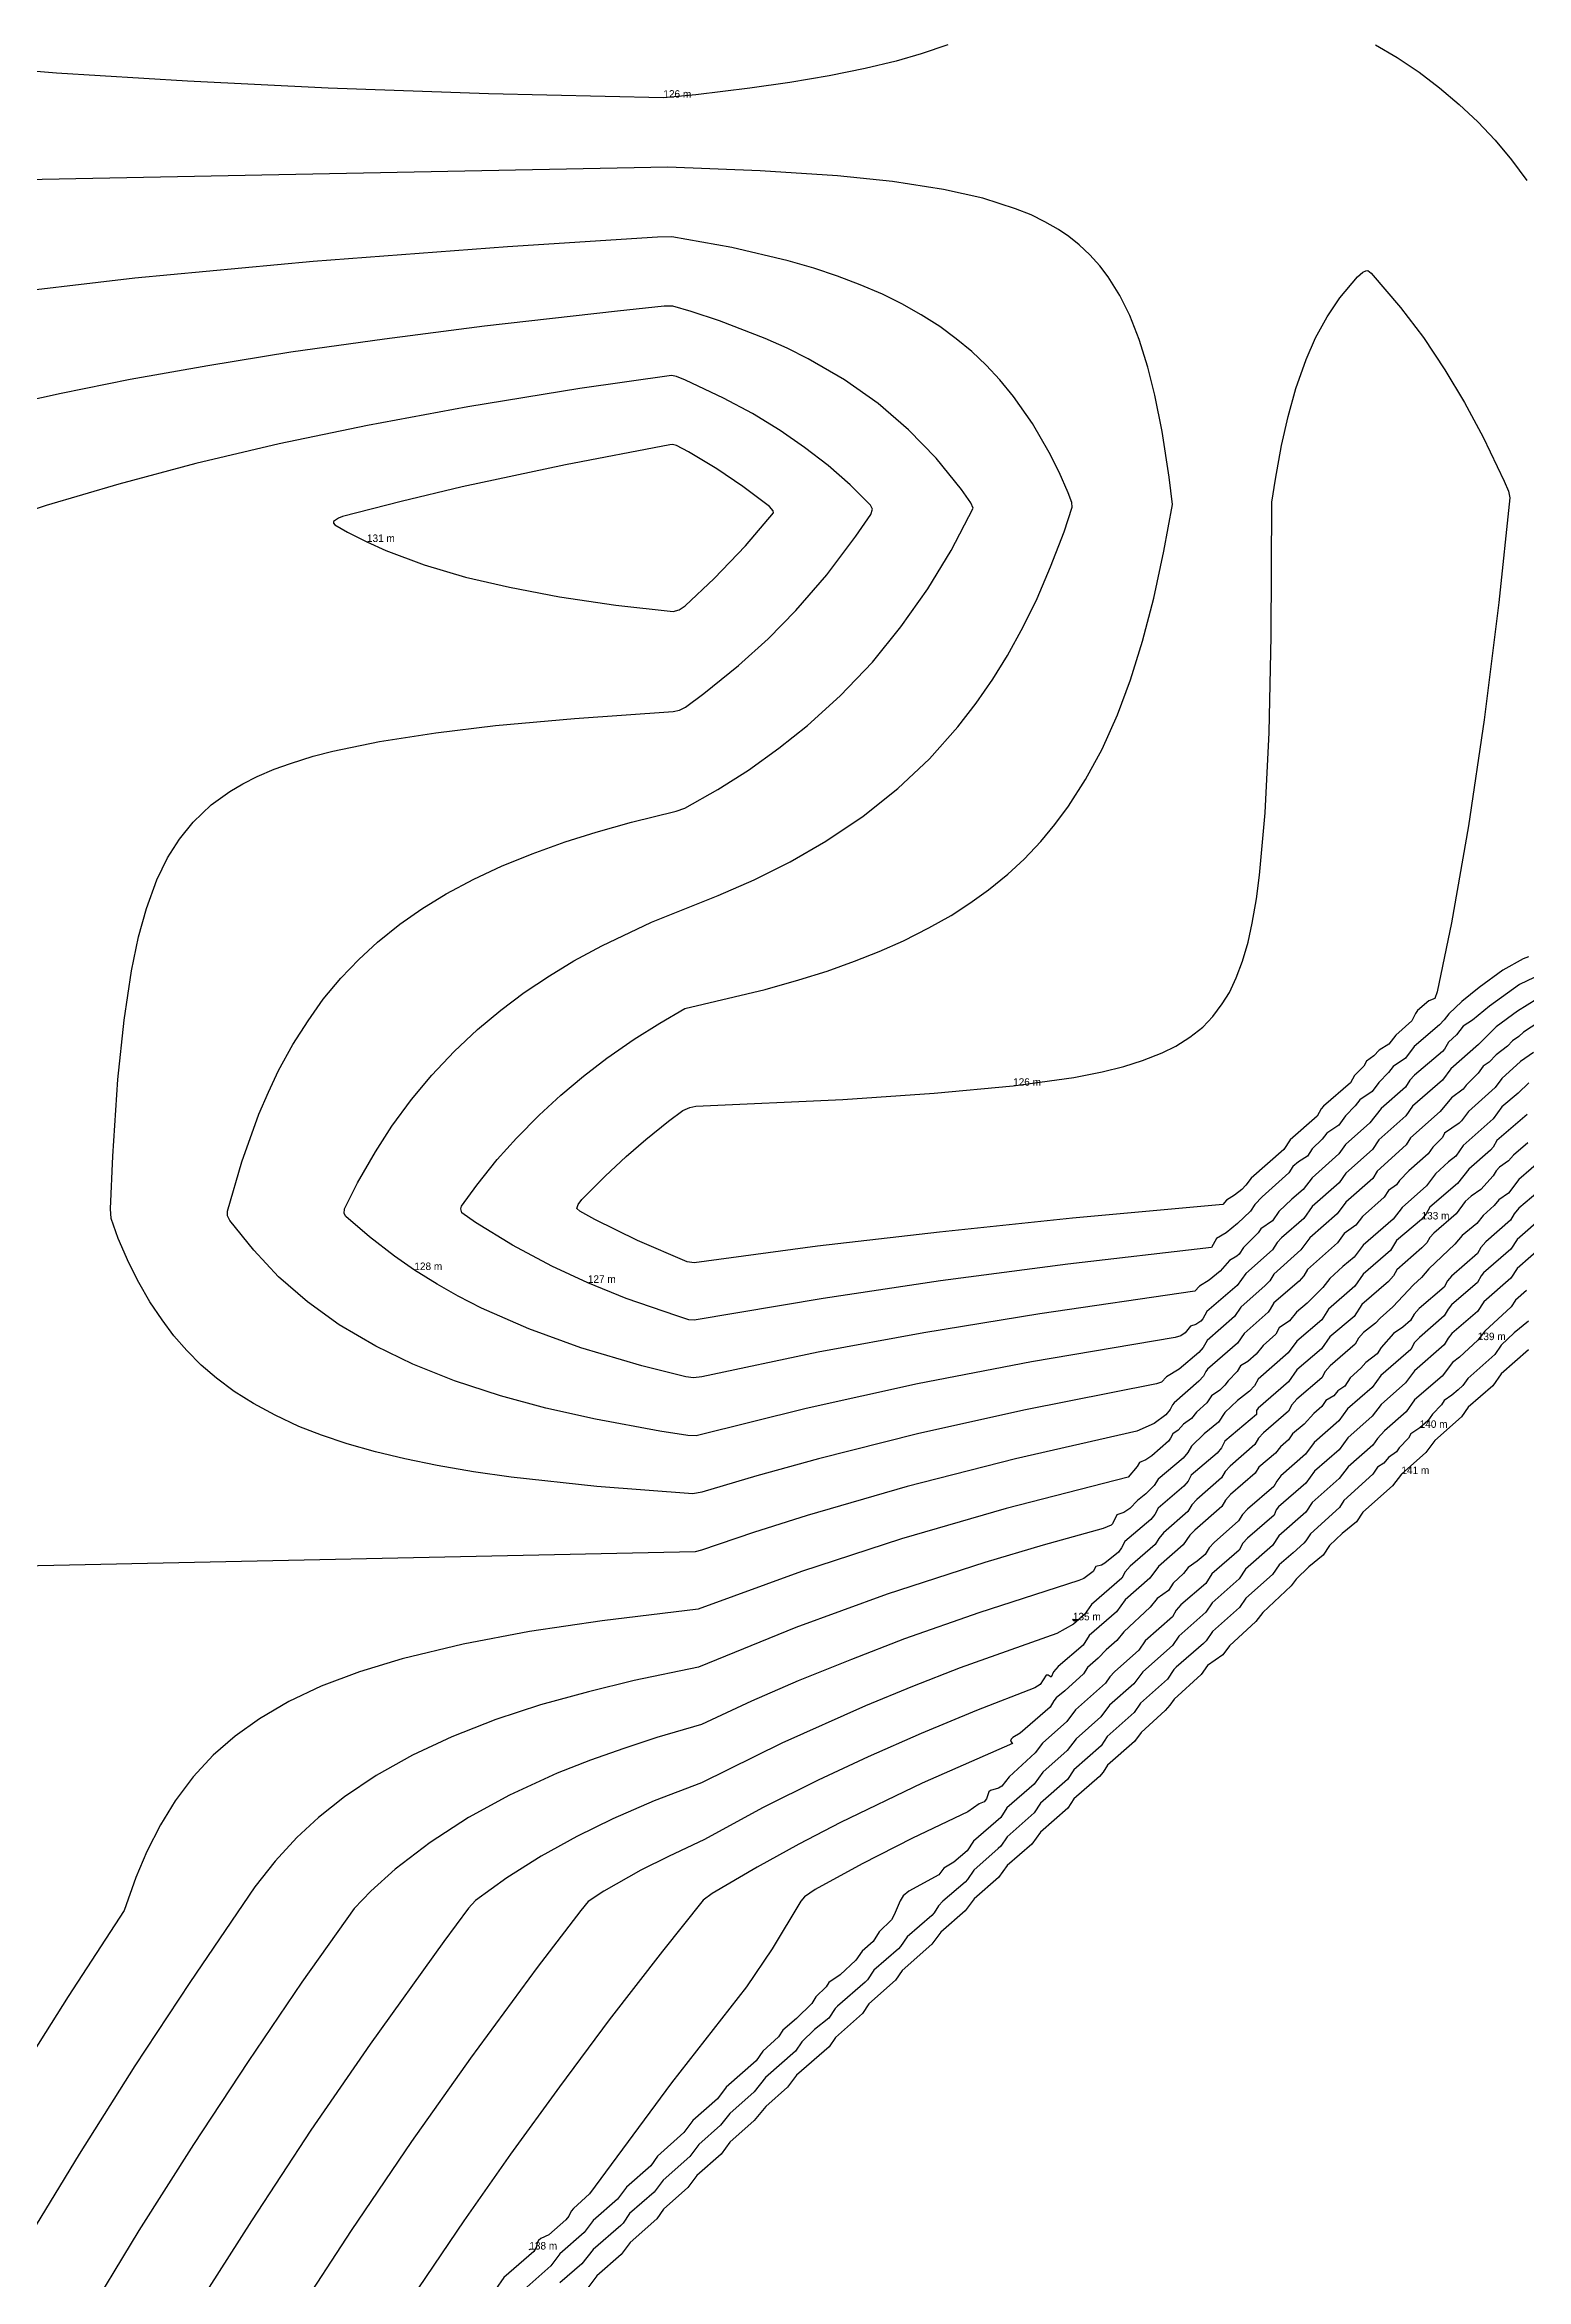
# Model space of a CAD drawing. Header units: metres. Extents: x 271913 to 272184, y 6677992 to 6678225.
# Drawn here: x 271972.6 to 272043.3, y 6678118.6 to 6678225 of the extents above; entities that cross this region are included whole.
import ezdxf

# ---------------------------------------------------------------- set-up
doc = ezdxf.new("R2010")
doc.units = ezdxf.units.M
doc.header["$MEASUREMENT"] = 0
for name, color, linetype in [('Contour_Line_Intermediate', 7, 'Continuous'), ('Contour_Line_Major', 7, 'Continuous'), ('FeatureAttribs', 7, 'Continuous')]:
    doc.layers.add(name, color=color, linetype=linetype)

# ---------------------------------------------------------------- blocks, each defined once
blk = doc.blocks.new('FEATURE')

msp = doc.modelspace()

# ---------------------------------------------------------------- linework, layer by layer
at = {"layer": 'Contour_Line_Intermediate', "color": 36, "true_color": 0x804000}
for points in [[(272036.08, 6678225.02, 127), (272037.12, 6678224.41, 127), (272038.16, 6678223.71, 127), (272039.14, 6678222.97, 127), (272040.08, 6678222.18, 127), (272040.96, 6678221.35, 127), (272041.79, 6678220.47, 127), (272042.56, 6678219.54, 127), (272043.29, 6678218.56, 127)], [(272043.38, 6678181.57, 127), (272043.12, 6678181.47, 127), (272042.15, 6678180.93, 127), (272041.02, 6678180.11, 127), (272040.2, 6678179.44, 127), (272039.58, 6678178.85, 127), (272039.36, 6678178.56, 127), (272039.13, 6678178.32, 127), (272037.93, 6678177.29, 127), (272037.52, 6678176.73, 127), (272036.93, 6678176.34, 127), (272036.71, 6678176.05, 127), (272036.24, 6678175.58, 127), (272035.92, 6678175.14, 127), (272035.33, 6678174.75, 127), (272035.12, 6678174.46, 127), (272034.66, 6678173.99, 127), (272034.34, 6678173.55, 127), (272033.76, 6678173.16, 127), (272033.54, 6678172.87, 127), (272033.06, 6678172.41, 127), (272032.84, 6678172.07, 127), (272032.41, 6678171.8, 127), (272032.14, 6678171.57, 127), (272031.95, 6678171.27, 127), (272030.68, 6678170.12, 127), (272030.34, 6678169.76, 127), (272030.12, 6678169.44, 127), (272029.51, 6678168.86, 127), (272028.97, 6678168.41, 127), (272028.51, 6678168.15, 127), (272028.27, 6678167.72, 127), (272021.42, 6678166.92, 127), (272015.35, 6678166.12, 127), (272009.75, 6678165.28, 127), (272003.6, 6678164.25, 127), (272003.35, 6678164.27, 127), (272002.78, 6678164.45, 127), (272000.36, 6678165.29, 127), (271998.54, 6678166.03, 127), (271996.83, 6678166.83, 127), (271994.95, 6678167.82, 127), (271993.18, 6678168.91, 127), (271992.54, 6678169.37, 127), (271992.48, 6678169.56, 127), (271992.51, 6678169.68, 127), (271993.24, 6678170.68, 127), (271994.22, 6678171.9, 127), (271995.14, 6678172.92, 127), (271996.22, 6678174.02, 127), (271997.25, 6678174.97, 127), (271998.33, 6678175.88, 127), (271999.44, 6678176.73, 127), (272000.75, 6678177.64, 127), (272001.97, 6678178.41, 127), (272003.16, 6678179.1, 127), (272006.99, 6678180.01, 127), (272008.59, 6678180.46, 127), (272009.94, 6678180.88, 127), (272011.25, 6678181.35, 127), (272012.42, 6678181.81, 127), (272013.58, 6678182.32, 127), (272014.8, 6678182.94, 127), (272015.85, 6678183.54, 127), (272016.75, 6678184.12, 127), (272017.63, 6678184.75, 127), (272018.56, 6678185.51, 127), (272019.33, 6678186.22, 127), (272020.13, 6678187.06, 127), (272020.8, 6678187.87, 127), (272021.45, 6678188.75, 127), (272022.26, 6678190.01, 127), (272023.05, 6678191.46, 127), (272023.78, 6678193.1, 127), (272024.4, 6678194.76, 127), (272024.98, 6678196.6, 127), (272025.52, 6678198.65, 127), (272026, 6678200.9, 127), (272026.4, 6678203.12, 127), (272026.25, 6678204.42, 127), (272025.91, 6678206.59, 127), (272025.56, 6678208.33, 127), (272025.23, 6678209.66, 127), (272024.82, 6678210.97, 127), (272024.37, 6678212.12, 127), (272023.9, 6678213.07, 127), (272023.34, 6678213.96, 127), (272022.94, 6678214.49, 127), (272022.47, 6678215.01, 127), (272021.96, 6678215.49, 127), (272021.47, 6678215.88, 127), (272020.97, 6678216.22, 127), (272020.33, 6678216.59, 127), (272019.67, 6678216.91, 127), (272018.93, 6678217.21, 127), (272017.37, 6678217.71, 127), (272015.49, 6678218.13, 127), (272013.06, 6678218.5, 127), (272010.44, 6678218.78, 127), (272006.75, 6678219.02, 127), (272002.35, 6678219.19, 127), (271969.29, 6678218.53, 127)], [(272043.77, 6678179.55, 129), (272042.86, 6678178.97, 129), (272041.83, 6678178.23, 129), (272041, 6678177.39, 129), (272039.68, 6678176.23, 129), (272039.28, 6678175.69, 129), (272037.84, 6678174.44, 129), (272037.53, 6678173.99, 129), (272036.25, 6678172.85, 129), (272035.94, 6678172.39, 129), (272034.67, 6678171.25, 129), (272034.36, 6678170.8, 129), (272033.07, 6678169.66, 129), (272032.66, 6678169.09, 129), (272031.6, 6678168.18, 129), (272031.4, 6678167.95, 129), (272031.18, 6678167.6, 129), (272029.9, 6678166.47, 129), (272029.49, 6678165.91, 129), (272028.05, 6678164.66, 129), (272027.86, 6678164.31, 129), (272027.76, 6678164.2, 129), (272027.52, 6678164.04, 129), (272027.26, 6678163.97, 129), (272027.01, 6678163.64, 129), (272026.8, 6678163.5, 129), (272026.53, 6678163.43, 129), (272019.69, 6678162.27, 129), (272014.25, 6678161.21, 129), (272008.95, 6678160.05, 129), (272003.7, 6678158.74, 129), (272003.31, 6678158.76, 129), (272001.97, 6678158.97, 129), (271998.9, 6678159.53, 129), (271996.53, 6678160.06, 129), (271994.37, 6678160.64, 129), (271992.18, 6678161.36, 129), (271990.19, 6678162.15, 129), (271988.43, 6678163.01, 129), (271986.69, 6678164.03, 129), (271985.18, 6678165.12, 129), (271983.8, 6678166.32, 129), (271982.61, 6678167.58, 129), (271981.48, 6678169, 129), (271981.37, 6678169.22, 129), (271981.36, 6678169.45, 129), (271982.04, 6678171.8, 129), (271982.86, 6678174.07, 129), (271983.31, 6678175.12, 129), (271983.8, 6678176.14, 129), (271984.48, 6678177.38, 129), (271985.2, 6678178.52, 129), (271985.93, 6678179.54, 129), (271986.77, 6678180.55, 129), (271987.62, 6678181.44, 129), (271988.51, 6678182.26, 129), (271989.58, 6678183.12, 129), (271990.62, 6678183.85, 129), (271991.79, 6678184.56, 129), (271993.11, 6678185.27, 129), (271994.43, 6678185.88, 129), (271995.88, 6678186.47, 129), (271997.45, 6678187.04, 129), (271998.93, 6678187.5, 129), (272000.62, 6678187.98, 129), (272002.75, 6678188.5, 129), (272003.16, 6678188.64, 129), (272004.74, 6678189.54, 129), (272006.2, 6678190.46, 129), (272007.65, 6678191.5, 129), (272009.01, 6678192.58, 129), (272010.57, 6678194, 129), (272012.1, 6678195.61, 129), (272013.46, 6678197.28, 129), (272014.74, 6678199.1, 129), (272015.85, 6678200.92, 129), (272016.91, 6678202.94, 129), (272016.8, 6678203.2, 129), (272016.35, 6678203.83, 129), (272015.15, 6678205.32, 129), (272013.83, 6678206.68, 129), (272012.37, 6678207.93, 129), (272010.77, 6678209.06, 129), (272009.04, 6678210.06, 129), (272008.04, 6678210.56, 129), (272006.99, 6678211.03, 129), (272004.81, 6678211.87, 129), (272003.47, 6678212.31, 129), (272002.59, 6678212.56, 129), (272002.18, 6678212.56, 129), (271999.95, 6678212.33, 129), (271993.62, 6678211.62, 129), (271988.84, 6678211, 129), (271984.38, 6678210.37, 129), (271980.43, 6678209.73, 129), (271976.73, 6678209.07, 129), (271973.43, 6678208.41, 129), (271969.52, 6678207.55, 129)], [(272005.92, 6678203.98, 131), (272004.68, 6678204.81, 131), (272003.33, 6678205.63, 131), (272002.77, 6678205.93, 131), (272002.58, 6678205.97, 131), (272002.45, 6678205.96, 131), (271997.47, 6678205, 131), (271992.55, 6678203.95, 131), (271989.64, 6678203.26, 131), (271986.85, 6678202.54, 131), (271986.65, 6678202.47, 131), (271986.41, 6678202.3, 131), (271986.41, 6678202.22, 131), (271986.48, 6678202.15, 131), (271987.09, 6678201.8, 131), (271988.01, 6678201.33, 131), (271988.91, 6678200.93, 131), (271990.73, 6678200.24, 131), (271992.7, 6678199.66, 131), (271994.8, 6678199.17, 131), (271997.18, 6678198.72, 131), (271999.87, 6678198.32, 131), (272002.61, 6678198.02, 131), (272002.89, 6678198.09, 131), (272003.17, 6678198.29, 131), (272004.56, 6678199.59, 131), (272006.05, 6678201.14, 131), (272007.39, 6678202.72, 131), (272007.37, 6678202.81, 131), (272007.19, 6678203.02, 131), (272005.92, 6678203.98, 131)], [(272043.62, 6678177.01, 131), (272043, 6678176.57, 131), (272042.11, 6678175.77, 131), (272041.79, 6678175.34, 131), (272040.51, 6678174.19, 131), (272040.19, 6678173.75, 131), (272040.08, 6678173.64, 131), (272039.38, 6678173.16, 131), (272039.27, 6678172.95, 131), (272038.81, 6678172.5, 131), (272038.59, 6678172.18, 131), (272037.68, 6678171.36, 131), (272037.23, 6678170.9, 131), (272037.09, 6678170.7, 131), (272036.71, 6678170.43, 131), (272036.49, 6678170.11, 131), (272035.47, 6678169.19, 131), (272035.15, 6678168.77, 131), (272034.59, 6678168.38, 131), (272034.27, 6678167.94, 131), (272032.84, 6678166.67, 131), (272032.67, 6678166.36, 131), (272032.44, 6678166.11, 131), (272031.24, 6678165.08, 131), (272031.07, 6678164.77, 131), (272030.96, 6678164.64, 131), (272029.83, 6678163.62, 131), (272029.51, 6678163.16, 131), (272028.07, 6678161.91, 131), (272027.99, 6678161.81, 131), (272027.89, 6678161.58, 131), (272027.67, 6678161.34, 131), (272026.48, 6678160.32, 131), (272026.4, 6678160.22, 131), (272026.3, 6678159.99, 131), (272026.09, 6678159.74, 131), (272025.54, 6678159.32, 131), (272024.7, 6678158.96, 131), (272018.93, 6678157.64, 131), (272013.76, 6678156.32, 131), (272009, 6678154.94, 131), (272006.44, 6678154.13, 131), (272003.96, 6678153.29, 131), (272003.66, 6678153.22, 131), (271970.84, 6678152.52, 131)], [(272043.31, 6678174.05, 133), (272041.86, 6678172.81, 133), (272041.69, 6678172.5, 133), (272041.56, 6678172.35, 133), (272040.54, 6678171.44, 133), (272040, 6678170.76, 133), (272038.68, 6678169.63, 133), (272038.5, 6678169.31, 133), (272038.28, 6678169.05, 133), (272037.09, 6678168.04, 133), (272036.8, 6678167.57, 133), (272035.5, 6678166.44, 133), (272035.1, 6678165.87, 133), (272033.85, 6678164.77, 133), (272033.52, 6678164.27, 133), (272032.34, 6678163.25, 133), (272031.92, 6678162.69, 133), (272030.49, 6678161.44, 133), (272030.31, 6678161.13, 133), (272030.08, 6678160.87, 133), (272029.5, 6678160.43, 133), (272028.9, 6678159.85, 133), (272028.6, 6678159.39, 133), (272027.91, 6678158.84, 133), (272027.31, 6678158.25, 133), (272027.14, 6678157.94, 133), (272026.91, 6678157.68, 133), (272025.72, 6678156.67, 133), (272025.53, 6678156.37, 133), (272025.14, 6678155.98, 133), (272024.74, 6678155.66, 133), (272024.38, 6678155.27, 133), (272024.08, 6678155.09, 133), (272023.76, 6678154.97, 133), (272023.55, 6678154.54, 133), (272023.49, 6678154.48, 133), (272023.11, 6678154.33, 133), (272020.24, 6678153.53, 133), (272017.46, 6678152.7, 133), (272012.8, 6678151.19, 133), (272008.45, 6678149.6, 133), (272003.82, 6678147.72, 133), (272000.75, 6678147.08, 133), (271998.57, 6678146.55, 133), (271996.28, 6678145.92, 133), (271994.16, 6678145.22, 133), (271992.05, 6678144.4, 133), (271990.18, 6678143.53, 133), (271988.45, 6678142.56, 133), (271986.94, 6678141.54, 133), (271985.7, 6678140.56, 133), (271984.67, 6678139.6, 133), (271983.63, 6678138.48, 133), (271982.66, 6678137.25, 133), (271979.56, 6678132.7, 133), (271976.95, 6678128.73, 133), (271974.29, 6678124.52, 133), (271971.53, 6678119.97, 133)], [(272044.1, 6678171.97, 135), (272042.91, 6678170.95, 135), (272042.42, 6678170.31, 135), (272041.96, 6678169.98, 135), (272041.74, 6678169.72, 135), (272041.22, 6678169.24, 135), (272040.91, 6678168.85, 135), (272040.21, 6678168.28, 135), (272039.87, 6678167.88, 135), (272038.62, 6678166.69, 135), (272038.28, 6678166.29, 135), (272037.9, 6678165.94, 135), (272036.91, 6678164.89, 135), (272036.31, 6678164.35, 135), (272036.08, 6678164.11, 135), (272035.51, 6678163.67, 135), (272035.27, 6678163.4, 135), (272035.11, 6678163.1, 135), (272033.92, 6678162.08, 135), (272033.68, 6678161.81, 135), (272033.52, 6678161.51, 135), (272032.33, 6678160.49, 135), (272032.1, 6678160.22, 135), (272031.93, 6678159.92, 135), (272030.74, 6678158.89, 135), (272030.51, 6678158.63, 135), (272030.34, 6678158.33, 135), (272029.16, 6678157.3, 135), (272028.92, 6678157.04, 135), (272028.75, 6678156.74, 135), (272027.57, 6678155.71, 135), (272027.33, 6678155.45, 135), (272027.14, 6678155.13, 135), (272025.98, 6678154.12, 135), (272025.75, 6678153.85, 135), (272025.58, 6678153.56, 135), (272024.39, 6678152.53, 135), (272024.15, 6678152.26, 135), (272023.99, 6678151.96, 135), (272022.55, 6678150.71, 135), (272022.21, 6678150.22, 135), (272021.69, 6678149.76, 135), (272020.89, 6678149.32, 135), (272016.29, 6678147.68, 135), (272014.01, 6678146.79, 135), (272011.77, 6678145.88, 135), (272007.78, 6678144.1, 135), (272003.96, 6678142.21, 135), (272001.7, 6678141.35, 135), (271999.73, 6678140.49, 135), (271998.01, 6678139.65, 135), (271996.31, 6678138.71, 135), (271994.68, 6678137.68, 135), (271993.19, 6678136.6, 135), (271992.85, 6678136.23, 135), (271991.67, 6678134.65, 135), (271988.17, 6678129.76, 135), (271985.34, 6678125.65, 135), (271982.5, 6678121.34, 135), (271979.9, 6678117.25, 135)], [(272044.12, 6678169.23, 137), (272042.83, 6678168.09, 137), (272042.53, 6678167.64, 137), (272041.24, 6678166.5, 137), (272041.12, 6678166.36, 137), (272040.95, 6678166.04, 137), (272039.71, 6678164.98, 137), (272039.54, 6678164.77, 137), (272039.35, 6678164.46, 137), (272038.18, 6678163.43, 137), (272037.95, 6678163.18, 137), (272037.77, 6678162.86, 137), (272036.34, 6678161.61, 137), (272035.92, 6678161.04, 137), (272034.75, 6678160.02, 137), (272034.34, 6678159.45, 137), (272033.16, 6678158.43, 137), (272032.75, 6678157.86, 137), (272031.57, 6678156.83, 137), (272031.38, 6678156.58, 137), (272031.23, 6678156.33, 137), (272029.98, 6678155.24, 137), (272029.75, 6678154.99, 137), (272029.56, 6678154.69, 137), (272028.39, 6678153.65, 137), (272028.16, 6678153.4, 137), (272027.97, 6678153.09, 137), (272027.59, 6678152.77, 137), (272027.16, 6678152.47, 137), (272026.93, 6678152.18, 137), (272026.44, 6678151.72, 137), (272026.22, 6678151.37, 137), (272025.67, 6678150.99, 137), (272025.34, 6678150.58, 137), (272024.08, 6678149.4, 137), (272023.75, 6678148.99, 137), (272023.24, 6678148.55, 137), (272022.86, 6678148.14, 137), (272022.35, 6678147.7, 137), (272022.16, 6678147.4, 137), (272021.28, 6678146.59, 137), (272020.87, 6678146.25, 137), (272020.75, 6678146.12, 137), (272020.58, 6678145.81, 137), (272019.14, 6678144.57, 137), (272018.8, 6678144.37, 137), (272018.72, 6678144.28, 137), (272018.69, 6678144.19, 137), (272018.78, 6678144.08, 137), (272014.47, 6678142.19, 137), (272010.58, 6678140.32, 137), (272008.59, 6678139.28, 137), (272006.61, 6678138.19, 137), (272004.46, 6678136.94, 137), (272004.03, 6678136.61, 137), (272002.09, 6678134.19, 137), (271999.56, 6678130.91, 137), (271997.18, 6678127.72, 137), (271994.85, 6678124.51, 137), (271992.63, 6678121.34, 137), (271990.46, 6678118.15, 137)], [(272043.28, 6678165.66, 139), (272042.75, 6678165.21, 139), (272042.55, 6678164.89, 139), (272041.3, 6678163.72, 139), (272040.96, 6678163.3, 139), (272040.09, 6678162.49, 139), (272039.76, 6678162.23, 139), (272039.26, 6678161.59, 139), (272037.95, 6678160.46, 139), (272037.54, 6678159.89, 139), (272036.51, 6678158.98, 139), (272036.18, 6678158.62, 139), (272035.95, 6678158.3, 139), (272034.78, 6678157.27, 139), (272034.36, 6678156.71, 139), (272033.06, 6678155.57, 139), (272032.77, 6678155.11, 139), (272031.48, 6678153.98, 139), (272031.17, 6678153.51, 139), (272029.89, 6678152.39, 139), (272029.59, 6678151.93, 139), (272028.3, 6678150.79, 139), (272028, 6678150.34, 139), (272026.71, 6678149.2, 139), (272026.41, 6678148.75, 139), (272024.99, 6678147.5, 139), (272024.57, 6678146.93, 139), (272023.4, 6678145.9, 139), (272022.99, 6678145.35, 139), (272021.81, 6678144.31, 139), (272021.39, 6678143.74, 139), (272020.22, 6678142.72, 139), (272019.81, 6678142.15, 139), (272018.51, 6678141.02, 139), (272018.22, 6678140.56, 139), (272016.92, 6678139.42, 139), (272016.62, 6678138.97, 139), (272015.99, 6678138.42, 139), (272015.5, 6678138.14, 139), (272015.27, 6678137.83, 139), (272013.84, 6678137.05, 139), (272013.57, 6678136.82, 139), (272013.43, 6678136.58, 139), (272013.14, 6678135.91, 139), (272013.01, 6678135.68, 139), (272012.42, 6678135.11, 139), (272012.14, 6678134.64, 139), (272011.62, 6678134.19, 139), (272011.31, 6678133.75, 139), (272010.56, 6678133.06, 139), (272010.02, 6678132.69, 139), (272009.9, 6678132.48, 139), (272009.41, 6678132.01, 139), (272009.21, 6678131.69, 139), (272008.48, 6678130.98, 139), (272007.83, 6678130.42, 139), (272007.62, 6678130.1, 139), (272006.88, 6678129.42, 139), (272006.57, 6678128.96, 139), (272005.14, 6678127.71, 139), (272004.72, 6678127.15, 139), (272003.55, 6678126.12, 139), (272003.12, 6678125.55, 139), (272001.86, 6678124.42, 139), (272001.54, 6678123.96, 139), (272000.38, 6678122.94, 139), (271999.95, 6678122.37, 139), (271998.79, 6678121.35, 139), (271998.36, 6678120.78, 139), (271997.2, 6678119.76, 139), (271996.77, 6678119.19, 139), (271995.49, 6678118.05, 139)], [(272043.38, 6678162.83, 141), (272042.08, 6678161.69, 141), (272041.67, 6678161.12, 141), (272040.5, 6678160.1, 141), (272040.19, 6678159.64, 141), (272038.91, 6678158.51, 141), (272038.49, 6678157.94, 141), (272037.32, 6678156.92, 141), (272036.9, 6678156.35, 141), (272035.48, 6678155.1, 141), (272035.18, 6678154.64, 141), (272034.5, 6678154.09, 141), (272033.89, 6678153.51, 141), (272033.59, 6678153.05, 141), (272032.91, 6678152.5, 141), (272032.3, 6678151.91, 141), (272032.07, 6678151.59, 141), (272030.72, 6678150.32, 141), (272030.38, 6678149.9, 141), (272029.12, 6678148.73, 141), (272028.8, 6678148.31, 141), (272028.08, 6678147.8, 141), (272027.77, 6678147.37, 141), (272026.49, 6678146.2, 141), (272026.28, 6678145.9, 141), (272026.06, 6678145.66, 141), (272024.91, 6678144.61, 141), (272024.59, 6678144.18, 141), (272023.31, 6678143.05, 141), (272023.11, 6678142.71, 141), (272022.93, 6678142.51, 141), (272021.71, 6678141.45, 141), (272021.42, 6678141, 141), (272020.12, 6678139.86, 141), (272019.71, 6678139.29, 141), (272018.53, 6678138.27, 141), (272018.12, 6678137.7, 141), (272016.95, 6678136.68, 141), (272016.53, 6678136.11, 141), (272015.36, 6678135.09, 141), (272014.94, 6678134.52, 141), (272013.52, 6678133.27, 141), (272013.21, 6678132.81, 141), (272011.93, 6678131.68, 141), (272011.63, 6678131.22, 141), (272010.34, 6678130.08, 141), (272010.04, 6678129.63, 141), (272008.49, 6678128.27, 141), (272008.06, 6678127.7, 141), (272007.02, 6678126.79, 141), (272006.47, 6678126.11, 141), (272005.31, 6678125.08, 141), (272004.89, 6678124.51, 141), (272003.73, 6678123.49, 141), (272003.3, 6678122.92, 141), (272002.14, 6678121.9, 141), (272001.82, 6678121.44, 141), (272000.55, 6678120.31, 141), (272000.12, 6678119.74, 141), (271998.96, 6678118.72, 141), (271998.54, 6678118.15, 141)], [(272021.92, 6678149.99, 135), (272021.73, 6678149.91, 135), (272021.66, 6678149.95, 135), (272021.69, 6678150, 135), (272021.92, 6678149.99, 135)]]:
    msp.add_polyline3d(points, dxfattribs=at)
at = {"layer": 'Contour_Line_Major', "color": 36, "true_color": 0x804000}
for points in [[(272015.7, 6678225.02, 126), (272014.42, 6678224.59, 126), (272013.23, 6678224.24, 126), (272011.76, 6678223.89, 126), (272010.04, 6678223.54, 126), (272008.17, 6678223.22, 126), (272006.26, 6678222.95, 126), (272003.69, 6678222.64, 126), (272002.14, 6678222.5, 126), (271993.81, 6678222.69, 126), (271986.16, 6678222.96, 126), (271979.45, 6678223.28, 126), (271973.21, 6678223.67, 126), (271969.54, 6678223.97, 126), (271969.18, 6678224.03, 126), (271968.94, 6678224.14, 126), (271967.81, 6678225.02, 126)], [(272044.34, 6678180.91, 128), (272042.95, 6678180.25, 128), (272041.52, 6678179.22, 128), (272040.7, 6678178.54, 128), (272040.26, 6678178.26, 128), (272039.95, 6678177.85, 128), (272039.57, 6678177.49, 128), (272039.38, 6678177.17, 128), (272039.27, 6678177.05, 128), (272037.94, 6678175.92, 128), (272037.72, 6678175.68, 128), (272037.52, 6678175.35, 128), (272036.35, 6678174.33, 128), (272035.82, 6678173.65, 128), (272034.66, 6678172.62, 128), (272034.34, 6678172.18, 128), (272033.06, 6678171.03, 128), (272032.64, 6678170.47, 128), (272032.09, 6678170.02, 128), (272031.48, 6678169.43, 128), (272031.17, 6678168.98, 128), (272030.62, 6678168.61, 128), (272030.49, 6678168.42, 128), (272029.79, 6678167.72, 128), (272029.59, 6678167.4, 128), (272029.48, 6678167.3, 128), (272029.12, 6678167.1, 128), (272028.68, 6678166.59, 128), (272028.16, 6678166.15, 128), (272027.69, 6678165.87, 128), (272027.48, 6678165.63, 128), (272020.09, 6678164.55, 128), (272014.55, 6678163.64, 128), (272009.52, 6678162.72, 128), (272003.98, 6678161.55, 128), (272003.58, 6678161.5, 128), (272003.21, 6678161.55, 128), (272001.11, 6678162.07, 128), (271998.21, 6678162.93, 128), (271995.72, 6678163.84, 128), (271993.47, 6678164.83, 128), (271992.36, 6678165.4, 128), (271991.35, 6678165.97, 128), (271990.27, 6678166.64, 128), (271989.32, 6678167.3, 128), (271988.13, 6678168.22, 128), (271987.01, 6678169.19, 128), (271986.92, 6678169.34, 128), (271986.94, 6678169.56, 128), (271987.56, 6678170.79, 128), (271988.41, 6678172.27, 128), (271989.2, 6678173.49, 128), (271990.13, 6678174.76, 128), (271991.1, 6678175.93, 128), (271992.17, 6678177.06, 128), (271993.28, 6678178.1, 128), (271994.39, 6678179.03, 128), (271995.51, 6678179.87, 128), (271996.71, 6678180.66, 128), (271997.87, 6678181.37, 128), (271999.2, 6678182.09, 128), (272001.57, 6678183.21, 128), (272004.75, 6678184.48, 128), (272006.47, 6678185.24, 128), (272008.18, 6678186.09, 128), (272009.89, 6678187.07, 128), (272011.66, 6678188.27, 128), (272013.31, 6678189.58, 128), (272014.82, 6678191, 128), (272016.18, 6678192.52, 128), (272017.05, 6678193.65, 128), (272017.84, 6678194.79, 128), (272018.54, 6678195.92, 128), (272019.29, 6678197.28, 128), (272019.95, 6678198.64, 128), (272020.6, 6678200.15, 128), (272021.24, 6678201.81, 128), (272021.62, 6678202.99, 128), (272021.61, 6678203.21, 128), (272021.44, 6678203.67, 128), (272021, 6678204.66, 128), (272020.53, 6678205.6, 128), (272019.74, 6678206.97, 128), (272018.83, 6678208.26, 128), (272018.18, 6678209.05, 128), (272017.52, 6678209.75, 128), (272016.84, 6678210.4, 128), (272016.1, 6678211.01, 128), (272015.31, 6678211.59, 128), (272014.43, 6678212.15, 128), (272013.51, 6678212.67, 128), (272012.58, 6678213.13, 128), (272011.52, 6678213.58, 128), (272010.44, 6678213.99, 128), (272009.31, 6678214.37, 128), (272008.09, 6678214.72, 128), (272005.41, 6678215.36, 128), (272002.54, 6678215.87, 128), (272001.86, 6678215.86, 128), (271994.71, 6678215.39, 128), (271985.44, 6678214.69, 128), (271976.94, 6678213.9, 128), (271969.67, 6678213.05, 128)], [(272039.7, 6678183.19, 126), (272039.03, 6678179.9, 126), (272038.92, 6678179.58, 126), (272038.63, 6678179.46, 126), (272038.09, 6678179, 126), (272037.99, 6678178.87, 126), (272037.81, 6678178.52, 126), (272037.05, 6678177.83, 126), (272036.72, 6678177.41, 126), (272036.26, 6678177.11, 126), (272036.01, 6678176.84, 126), (272035.65, 6678176.59, 126), (272035.53, 6678176.36, 126), (272035.09, 6678175.91, 126), (272034.9, 6678175.56, 126), (272033.6, 6678174.44, 126), (272033.49, 6678174.32, 126), (272033.31, 6678173.97, 126), (272032.01, 6678172.85, 126), (272031.72, 6678172.39, 126), (272030.16, 6678171.01, 126), (272029.91, 6678170.68, 126), (272029.71, 6678170.48, 126), (272029.36, 6678170.2, 126), (272028.98, 6678169.97, 126), (272028.8, 6678169.77, 126), (272021.64, 6678169.11, 126), (272015.3, 6678168.45, 126), (272009.48, 6678167.77, 126), (272003.61, 6678166.99, 126), (272003.27, 6678167.03, 126), (272000.9, 6678168.05, 126), (271998.87, 6678169.05, 126), (271998.15, 6678169.44, 126), (271998.02, 6678169.57, 126), (271998.07, 6678169.77, 126), (271998.26, 6678170, 126), (271999.36, 6678171.11, 126), (272000.37, 6678172.05, 126), (272001.3, 6678172.86, 126), (272002.39, 6678173.73, 126), (272003.06, 6678174.24, 126), (272003.4, 6678174.39, 126), (272003.69, 6678174.44, 126), (272010.69, 6678174.77, 126), (272015.05, 6678175.06, 126), (272018.81, 6678175.42, 126), (272021.7, 6678175.82, 126), (272023.06, 6678176.09, 126), (272024.08, 6678176.34, 126), (272024.97, 6678176.62, 126), (272025.92, 6678176.99, 126), (272026.56, 6678177.31, 126), (272027.24, 6678177.73, 126), (272027.85, 6678178.22, 126), (272028.33, 6678178.72, 126), (272028.78, 6678179.32, 126), (272029.12, 6678179.87, 126), (272029.44, 6678180.56, 126), (272029.74, 6678181.36, 126), (272030.01, 6678182.27, 126), (272030.21, 6678183.16, 126), (272030.41, 6678184.33, 126), (272030.56, 6678185.46, 126), (272030.83, 6678188.42, 126), (272031.01, 6678192.26, 126), (272031.11, 6678196.84, 126), (272031.15, 6678203.22, 126), (272031.31, 6678204.32, 126), (272031.6, 6678205.92, 126), (272031.92, 6678207.31, 126), (272032.29, 6678208.64, 126), (272032.78, 6678210.02, 126), (272033.23, 6678211.05, 126), (272033.78, 6678212.06, 126), (272034.39, 6678212.97, 126), (272035.23, 6678213.96, 126), (272035.48, 6678214.18, 126), (272035.62, 6678214.25, 126), (272035.72, 6678214.26, 126), (272035.88, 6678214.14, 126), (272037.28, 6678212.51, 126), (272038.37, 6678211.07, 126), (272039.39, 6678209.54, 126), (272040.33, 6678207.97, 126), (272041.22, 6678206.32, 126), (272042.21, 6678204.23, 126), (272042.42, 6678203.75, 126), (272042.49, 6678203.43, 126), (272041.97, 6678198.44, 126), (272041.26, 6678192.85, 126), (272040.51, 6678187.8, 126), (272039.7, 6678183.19, 126)], [(272044.18, 6678178.65, 130), (272043.14, 6678177.98, 130), (272042.92, 6678177.76, 130), (272042.62, 6678177.56, 130), (272042.37, 6678177.3, 130), (272041.84, 6678176.9, 130), (272041.5, 6678176.54, 130), (272041.21, 6678176.35, 130), (272040.98, 6678176.02, 130), (272040.4, 6678175.45, 130), (272040.26, 6678175.25, 130), (272039.71, 6678174.85, 130), (272039.16, 6678174.19, 130), (272037.75, 6678172.94, 130), (272037.54, 6678172.6, 130), (272036.16, 6678171.35, 130), (272035.96, 6678171, 130), (272034.67, 6678169.88, 130), (272034.25, 6678169.31, 130), (272032.95, 6678168.17, 130), (272032.53, 6678167.61, 130), (272031.24, 6678166.45, 130), (272031.05, 6678166.13, 130), (272030.83, 6678165.9, 130), (272029.66, 6678164.87, 130), (272029.36, 6678164.43, 130), (272028.06, 6678163.29, 130), (272027.87, 6678162.95, 130), (272027.66, 6678162.71, 130), (272026.73, 6678161.91, 130), (272026.12, 6678161.55, 130), (272025.89, 6678161.3, 130), (272025.64, 6678161.22, 130), (272019.32, 6678159.97, 130), (272014.26, 6678158.84, 130), (272009.54, 6678157.65, 130), (272006.59, 6678156.83, 130), (272003.98, 6678156.05, 130), (272003.54, 6678155.98, 130), (271998.96, 6678156.32, 130), (271994.88, 6678156.77, 130), (271993.09, 6678157.03, 130), (271991.36, 6678157.33, 130), (271989.82, 6678157.64, 130), (271988.42, 6678157.98, 130), (271987.07, 6678158.36, 130), (271985.85, 6678158.77, 130), (271984.77, 6678159.19, 130), (271983.63, 6678159.72, 130), (271982.6, 6678160.28, 130), (271981.68, 6678160.86, 130), (271980.83, 6678161.49, 130), (271980.11, 6678162.11, 130), (271979.43, 6678162.8, 130), (271978.81, 6678163.5, 130), (271978.24, 6678164.26, 130), (271977.66, 6678165.12, 130), (271977.14, 6678166.04, 130), (271976.66, 6678166.99, 130), (271976.15, 6678168.15, 130), (271975.81, 6678169.1, 130), (271975.79, 6678169.55, 130), (271975.9, 6678172.06, 130), (271976.14, 6678175.72, 130), (271976.43, 6678178.55, 130), (271976.78, 6678180.89, 130), (271977.12, 6678182.51, 130), (271977.5, 6678183.87, 130), (271978, 6678185.24, 130), (271978.51, 6678186.28, 130), (271979.07, 6678187.17, 130), (271979.72, 6678187.98, 130), (271980.59, 6678188.8, 130), (271981.47, 6678189.44, 130), (271982.1, 6678189.81, 130), (271982.78, 6678190.15, 130), (271983.58, 6678190.5, 130), (271984.36, 6678190.78, 130), (271985.45, 6678191.12, 130), (271986.38, 6678191.36, 130), (271988.61, 6678191.83, 130), (271991.29, 6678192.24, 130), (271994.14, 6678192.58, 130), (271997.91, 6678192.92, 130), (272002.61, 6678193.25, 130), (272002.91, 6678193.31, 130), (272003.19, 6678193.46, 130), (272004.07, 6678194.11, 130), (272005.72, 6678195.44, 130), (272007.13, 6678196.72, 130), (272008.46, 6678198.07, 130), (272009.93, 6678199.77, 130), (272011.32, 6678201.6, 130), (272012.03, 6678202.64, 130), (272012.1, 6678202.89, 130), (272012.02, 6678203.08, 130), (272011.04, 6678204.05, 130), (272009.99, 6678204.97, 130), (272008.87, 6678205.83, 130), (272007.71, 6678206.64, 130), (272006.38, 6678207.45, 130), (272005.01, 6678208.19, 130), (272003.2, 6678209.04, 130), (272002.76, 6678209.22, 130), (272002.53, 6678209.27, 130), (271998.15, 6678208.64, 130), (271992.82, 6678207.77, 130), (271988.04, 6678206.88, 130), (271983.82, 6678206, 130), (271979.85, 6678205.07, 130), (271976.18, 6678204.09, 130), (271972.72, 6678203.07, 130), (271970.25, 6678202.25, 130)], [(272043.4, 6678175.56, 132), (272042.89, 6678175.06, 132), (272042.11, 6678174.41, 132), (272041.69, 6678173.84, 132), (272040.27, 6678172.58, 132), (272039.91, 6678172.06, 132), (272039.57, 6678171.8, 132), (272038.94, 6678171.22, 132), (272038.52, 6678170.65, 132), (272037.36, 6678169.62, 132), (272036.93, 6678169.07, 132), (272035.49, 6678167.82, 132), (272035.07, 6678167.25, 132), (272034.52, 6678166.81, 132), (272033.9, 6678166.23, 132), (272033.57, 6678165.81, 132), (272032.83, 6678165.06, 132), (272032.32, 6678164.63, 132), (272031.98, 6678164.22, 132), (272031.5, 6678163.89, 132), (272031.34, 6678163.59, 132), (272030.73, 6678163.04, 132), (272030.39, 6678162.63, 132), (272030, 6678162.28, 132), (272029.65, 6678162.07, 132), (272029.49, 6678161.81, 132), (272029.06, 6678161.36, 132), (272028.91, 6678161.15, 132), (272028.67, 6678160.92, 132), (272028.27, 6678160.65, 132), (272028.04, 6678160.31, 132), (272027.55, 6678159.86, 132), (272027.32, 6678159.56, 132), (272026.93, 6678159.29, 132), (272026.68, 6678159.01, 132), (272026.42, 6678158.83, 132), (272026.32, 6678158.63, 132), (272026.21, 6678158.48, 132), (272025.42, 6678157.79, 132), (272025.13, 6678157.6, 132), (272024.83, 6678157.47, 132), (272024.73, 6678157.28, 132), (272024.3, 6678156.77, 132), (272018.48, 6678155.27, 132), (272013.49, 6678153.83, 132), (272008.72, 6678152.28, 132), (272003.79, 6678150.48, 132), (271999.22, 6678149.93, 132), (271995.75, 6678149.41, 132), (271992.6, 6678148.82, 132), (271989.69, 6678148.12, 132), (271987.66, 6678147.5, 132), (271985.83, 6678146.81, 132), (271984.28, 6678146.08, 132), (271982.88, 6678145.26, 132), (271981.72, 6678144.43, 132), (271980.68, 6678143.52, 132), (271979.73, 6678142.5, 132), (271978.87, 6678141.35, 132), (271978.17, 6678140.21, 132), (271977.52, 6678138.94, 132), (271977, 6678137.7, 132), (271976.43, 6678136.12, 132), (271973.76, 6678132.02, 132), (271971.26, 6678128.04, 132)], [(272043.35, 6678172.7, 134), (272042.66, 6678172.11, 134), (272042.42, 6678171.84, 134), (272042, 6678171.54, 134), (272041.84, 6678171.37, 134), (272041.7, 6678171.13, 134), (272041.1, 6678170.48, 134), (272040.65, 6678170.16, 134), (272040.36, 6678169.9, 134), (272039.93, 6678169.32, 134), (272038.86, 6678168.39, 134), (272038.68, 6678168.19, 134), (272038.53, 6678167.93, 134), (272038.29, 6678167.69, 134), (272037.1, 6678166.65, 134), (272036.94, 6678166.36, 134), (272036.71, 6678166.09, 134), (272035.44, 6678164.99, 134), (272035.06, 6678164.43, 134), (272033.9, 6678163.45, 134), (272033.51, 6678162.88, 134), (272032.34, 6678161.88, 134), (272031.93, 6678161.32, 134), (272030.49, 6678160.06, 134), (272030.41, 6678159.94, 134), (272030.41, 6678159.76, 134), (272028.9, 6678158.48, 134), (272028.74, 6678158.17, 134), (272028.53, 6678157.92, 134), (272027.3, 6678156.87, 134), (272027.15, 6678156.58, 134), (272026.95, 6678156.34, 134), (272025.73, 6678155.29, 134), (272025.56, 6678154.99, 134), (272025.37, 6678154.75, 134), (272024.14, 6678153.7, 134), (272023.98, 6678153.4, 134), (272023.83, 6678153.19, 134), (272023.19, 6678152.68, 134), (272023.02, 6678152.57, 134), (272022.75, 6678152.51, 134), (272022.62, 6678152.28, 134), (272022.18, 6678151.95, 134), (272021.94, 6678151.84, 134), (272017.18, 6678150.31, 134), (272013.63, 6678149.06, 134), (272011.11, 6678148.09, 134), (272008.57, 6678147.06, 134), (272006.34, 6678146.09, 134), (272003.96, 6678144.99, 134), (272001.82, 6678144.36, 134), (272000.25, 6678143.85, 134), (271998.67, 6678143.29, 134), (271997.08, 6678142.66, 134), (271994.8, 6678141.62, 134), (271992.85, 6678140.55, 134), (271991.03, 6678139.37, 134), (271989.36, 6678138.1, 134), (271988.19, 6678137.04, 134), (271987.4, 6678136.22, 134), (271984.91, 6678132.71, 134), (271982.34, 6678128.93, 134), (271979.74, 6678124.98, 134), (271977.14, 6678120.88, 134), (271974.38, 6678116.34, 134)], [(272044.12, 6678170.6, 136), (272042.92, 6678169.58, 136), (272042.7, 6678169.32, 136), (272042.52, 6678169.01, 136), (272041.34, 6678167.99, 136), (272041.11, 6678167.72, 136), (272040.94, 6678167.42, 136), (272039.7, 6678166.35, 136), (272039.52, 6678166.13, 136), (272039.35, 6678165.83, 136), (272038.16, 6678164.8, 136), (272037.93, 6678164.54, 136), (272037.75, 6678164.24, 136), (272037.39, 6678163.91, 136), (272036.94, 6678163.61, 136), (272036.35, 6678162.95, 136), (272036.17, 6678162.65, 136), (272035.62, 6678162.24, 136), (272035.38, 6678161.96, 136), (272034.88, 6678161.5, 136), (272034.62, 6678161.11, 136), (272034.29, 6678160.88, 136), (272034.09, 6678160.65, 136), (272033.72, 6678160.42, 136), (272033.53, 6678160.14, 136), (272033.15, 6678159.8, 136), (272032.68, 6678159.3, 136), (272032.12, 6678158.84, 136), (272031.94, 6678158.55, 136), (272031.56, 6678158.21, 136), (272031.32, 6678157.92, 136), (272030.53, 6678157.25, 136), (272030.35, 6678156.96, 136), (272029.17, 6678155.94, 136), (272028.94, 6678155.67, 136), (272028.76, 6678155.37, 136), (272027.47, 6678154.24, 136), (272027.23, 6678154, 136), (272026.92, 6678153.55, 136), (272025.74, 6678152.52, 136), (272025.33, 6678151.96, 136), (272024.15, 6678150.93, 136), (272023.74, 6678150.36, 136), (272022.44, 6678149.23, 136), (272022.15, 6678148.77, 136), (272020.96, 6678147.75, 136), (272020.74, 6678147.49, 136), (272020.62, 6678147.24, 136), (272020.48, 6678147.34, 136), (272020.39, 6678147.33, 136), (272020.1, 6678146.89, 136), (272019.84, 6678146.73, 136), (272017.06, 6678145.65, 136), (272014.42, 6678144.56, 136), (272011.9, 6678143.45, 136), (272009.52, 6678142.34, 136), (272006.87, 6678141.01, 136), (272004.1, 6678139.51, 136), (272002.38, 6678138.7, 136), (272001.06, 6678138.04, 136), (271999.3, 6678137.05, 136), (271998.55, 6678136.55, 136), (271998.2, 6678136.13, 136), (271996.13, 6678133.41, 136), (271992.94, 6678129.08, 136), (271990.14, 6678125.12, 136), (271987.26, 6678120.88, 136), (271984.66, 6678116.9, 136)], [(272044.14, 6678167.86, 138), (272042.84, 6678166.72, 138), (272042.54, 6678166.26, 138), (272041.25, 6678165.13, 138), (272040.95, 6678164.67, 138), (272039.73, 6678163.61, 138), (272039.55, 6678163.4, 138), (272039.36, 6678163.08, 138), (272037.94, 6678161.83, 138), (272037.52, 6678161.26, 138), (272036.35, 6678160.24, 138), (272035.93, 6678159.67, 138), (272034.76, 6678158.65, 138), (272034.35, 6678158.08, 138), (272033.18, 6678157.05, 138), (272032.76, 6678156.49, 138), (272031.46, 6678155.35, 138), (272031.35, 6678155.22, 138), (272031.25, 6678154.96, 138), (272029.99, 6678153.87, 138), (272029.76, 6678153.63, 138), (272029.58, 6678153.3, 138), (272028.29, 6678152.17, 138), (272027.99, 6678151.71, 138), (272026.81, 6678150.69, 138), (272026.59, 6678150.44, 138), (272026.4, 6678150.12, 138), (272025.11, 6678148.98, 138), (272024.81, 6678148.53, 138), (272023.64, 6678147.5, 138), (272023.42, 6678147.26, 138), (272023.22, 6678146.95, 138), (272021.79, 6678145.69, 138), (272021.37, 6678145.13, 138), (272020.21, 6678144.09, 138), (272019.86, 6678143.63, 138), (272018.62, 6678142.5, 138), (272018.28, 6678142.05, 138), (272018.12, 6678141.95, 138), (272017.73, 6678141.84, 138), (272017.66, 6678141.78, 138), (272017.54, 6678141.45, 138), (272017.43, 6678141.3, 138), (272017.19, 6678141.2, 138), (272016.65, 6678140.83, 138), (272014.02, 6678139.57, 138), (272011.62, 6678138.34, 138), (272009.37, 6678137.12, 138), (272008.86, 6678136.78, 138), (272008.69, 6678136.57, 138), (272007.33, 6678134.29, 138), (272006.1, 6678132.48, 138), (272002.53, 6678127.91, 138), (271998.61, 6678122.63, 138), (271997.86, 6678121.93, 138), (271997.75, 6678121.79, 138), (271997.64, 6678121.56, 138), (271997.49, 6678121.38, 138), (271996.68, 6678120.67, 138), (271996.3, 6678120.49, 138), (271996.19, 6678120.4, 138), (271996.13, 6678120.29, 138), (271996.08, 6678120.07, 138), (271995.97, 6678119.88, 138), (271994.54, 6678118.63, 138), (271994.13, 6678118.06, 138)], [(272043.37, 6678164.2, 140), (272042.69, 6678163.64, 140), (272042.07, 6678163.06, 140), (272041.78, 6678162.61, 140), (272040.48, 6678161.47, 140), (272040.25, 6678161.14, 140), (272040.03, 6678160.93, 140), (272039.73, 6678160.67, 140), (272039.36, 6678160.43, 140), (272039.23, 6678160.22, 140), (272038.8, 6678159.77, 140), (272038.58, 6678159.45, 140), (272038.19, 6678159.12, 140), (272037.77, 6678158.83, 140), (272037.65, 6678158.63, 140), (272037.21, 6678158.17, 140), (272037.08, 6678157.97, 140), (272036.71, 6678157.7, 140), (272036.48, 6678157.44, 140), (272036.18, 6678157.24, 140), (272035.96, 6678156.92, 140), (272034.58, 6678155.66, 140), (272034.37, 6678155.33, 140), (272032.98, 6678154.07, 140), (272032.77, 6678153.74, 140), (272032.66, 6678153.63, 140), (272032.16, 6678153.16, 140), (272031.49, 6678152.6, 140), (272031.18, 6678152.14, 140), (272029.9, 6678151.01, 140), (272029.6, 6678150.56, 140), (272028.31, 6678149.42, 140), (272028.01, 6678148.97, 140), (272027.89, 6678148.85, 140), (272026.59, 6678147.72, 140), (272026.47, 6678147.6, 140), (272026.17, 6678147.15, 140), (272024.89, 6678146.01, 140), (272024.58, 6678145.56, 140), (272023.3, 6678144.42, 140), (272023.01, 6678143.97, 140), (272021.71, 6678142.83, 140), (272021.41, 6678142.37, 140), (272020.11, 6678141.23, 140), (272019.82, 6678140.78, 140), (272018.52, 6678139.64, 140), (272018.22, 6678139.19, 140), (272018.1, 6678139.07, 140), (272016.93, 6678138.05, 140), (272016.63, 6678137.6, 140), (272016.52, 6678137.48, 140), (272015.46, 6678136.57, 140), (272015.25, 6678136.34, 140), (272015.04, 6678136.01, 140), (272014.93, 6678135.89, 140), (272013.76, 6678134.87, 140), (272013.45, 6678134.41, 140), (272013.34, 6678134.3, 140), (272012.17, 6678133.28, 140), (272011.87, 6678132.82, 140), (272011.75, 6678132.71, 140), (272010.44, 6678131.57, 140), (272010.33, 6678131.46, 140), (272010.03, 6678131, 140), (272009.35, 6678130.45, 140), (272008.74, 6678129.87, 140), (272008.44, 6678129.42, 140), (272007, 6678128.16, 140), (272006.46, 6678127.48, 140), (272005.3, 6678126.45, 140), (272004.87, 6678125.89, 140), (272003.83, 6678124.98, 140), (272003.4, 6678124.41, 140), (272002.13, 6678123.27, 140), (272001.7, 6678122.7, 140), (272000.53, 6678121.68, 140), (272000.22, 6678121.23, 140), (272000.11, 6678121.11, 140), (271998.8, 6678119.97, 140), (271998.26, 6678119.29, 140), (271997.21, 6678118.38, 140)], [(271995.8, 6678120.01, 138), (271995.76, 6678119.95, 138), (271995.75, 6678119.97, 138), (271995.8, 6678120.01, 138)]]:
    msp.add_polyline3d(points, dxfattribs=at)

# ---------------------------------------------------------------- block references
at = {"layer": 'FeatureAttribs'}
ref = msp.add_blockref('FEATURE', (272002.14, 6678222.5, 126), dxfattribs=at)
ref.add_attrib('NAME', '126 m', (272002.14, 6678222.5, 126), dxfattribs={"color": 7, "height": 0.357})
ref = msp.add_blockref('FEATURE', (271988.01, 6678201.33, 131), dxfattribs=at)
ref.add_attrib('NAME', '131 m', (271988.01, 6678201.33, 131), dxfattribs={"color": 7, "height": 0.357})
ref = msp.add_blockref('FEATURE', (272018.81, 6678175.42, 126), dxfattribs=at)
ref.add_attrib('NAME', '126 m', (272018.81, 6678175.42, 126), dxfattribs={"color": 7, "height": 0.357})
ref = msp.add_blockref('FEATURE', (272038.28, 6678169.05, 133), dxfattribs=at)
ref.add_attrib('NAME', '133 m', (272038.28, 6678169.05, 133), dxfattribs={"color": 7, "height": 0.357})
ref = msp.add_blockref('FEATURE', (271990.27, 6678166.64, 128), dxfattribs=at)
ref.add_attrib('NAME', '128 m', (271990.27, 6678166.64, 128), dxfattribs={"color": 7, "height": 0.357})
ref = msp.add_blockref('FEATURE', (271998.54, 6678166.03, 127), dxfattribs=at)
ref.add_attrib('NAME', '127 m', (271998.54, 6678166.03, 127), dxfattribs={"color": 7, "height": 0.357})
ref = msp.add_blockref('FEATURE', (272040.96, 6678163.3, 139), dxfattribs=at)
ref.add_attrib('NAME', '139 m', (272040.96, 6678163.3, 139), dxfattribs={"color": 7, "height": 0.357})
ref = msp.add_blockref('FEATURE', (272038.19, 6678159.12, 140), dxfattribs=at)
ref.add_attrib('NAME', '140 m', (272038.19, 6678159.12, 140), dxfattribs={"color": 7, "height": 0.357})
ref = msp.add_blockref('FEATURE', (272037.32, 6678156.92, 141), dxfattribs=at)
ref.add_attrib('NAME', '141 m', (272037.32, 6678156.92, 141), dxfattribs={"color": 7, "height": 0.357})
ref = msp.add_blockref('FEATURE', (272021.66, 6678149.95, 135), dxfattribs=at)
ref.add_attrib('NAME', '135 m', (272021.66, 6678149.95, 135), dxfattribs={"color": 7, "height": 0.357})
ref = msp.add_blockref('FEATURE', (271995.75, 6678119.97, 138), dxfattribs=at)
ref.add_attrib('NAME', '138 m', (271995.75, 6678119.97, 138), dxfattribs={"color": 7, "height": 0.357})

doc.saveas('drawing.dxf')
